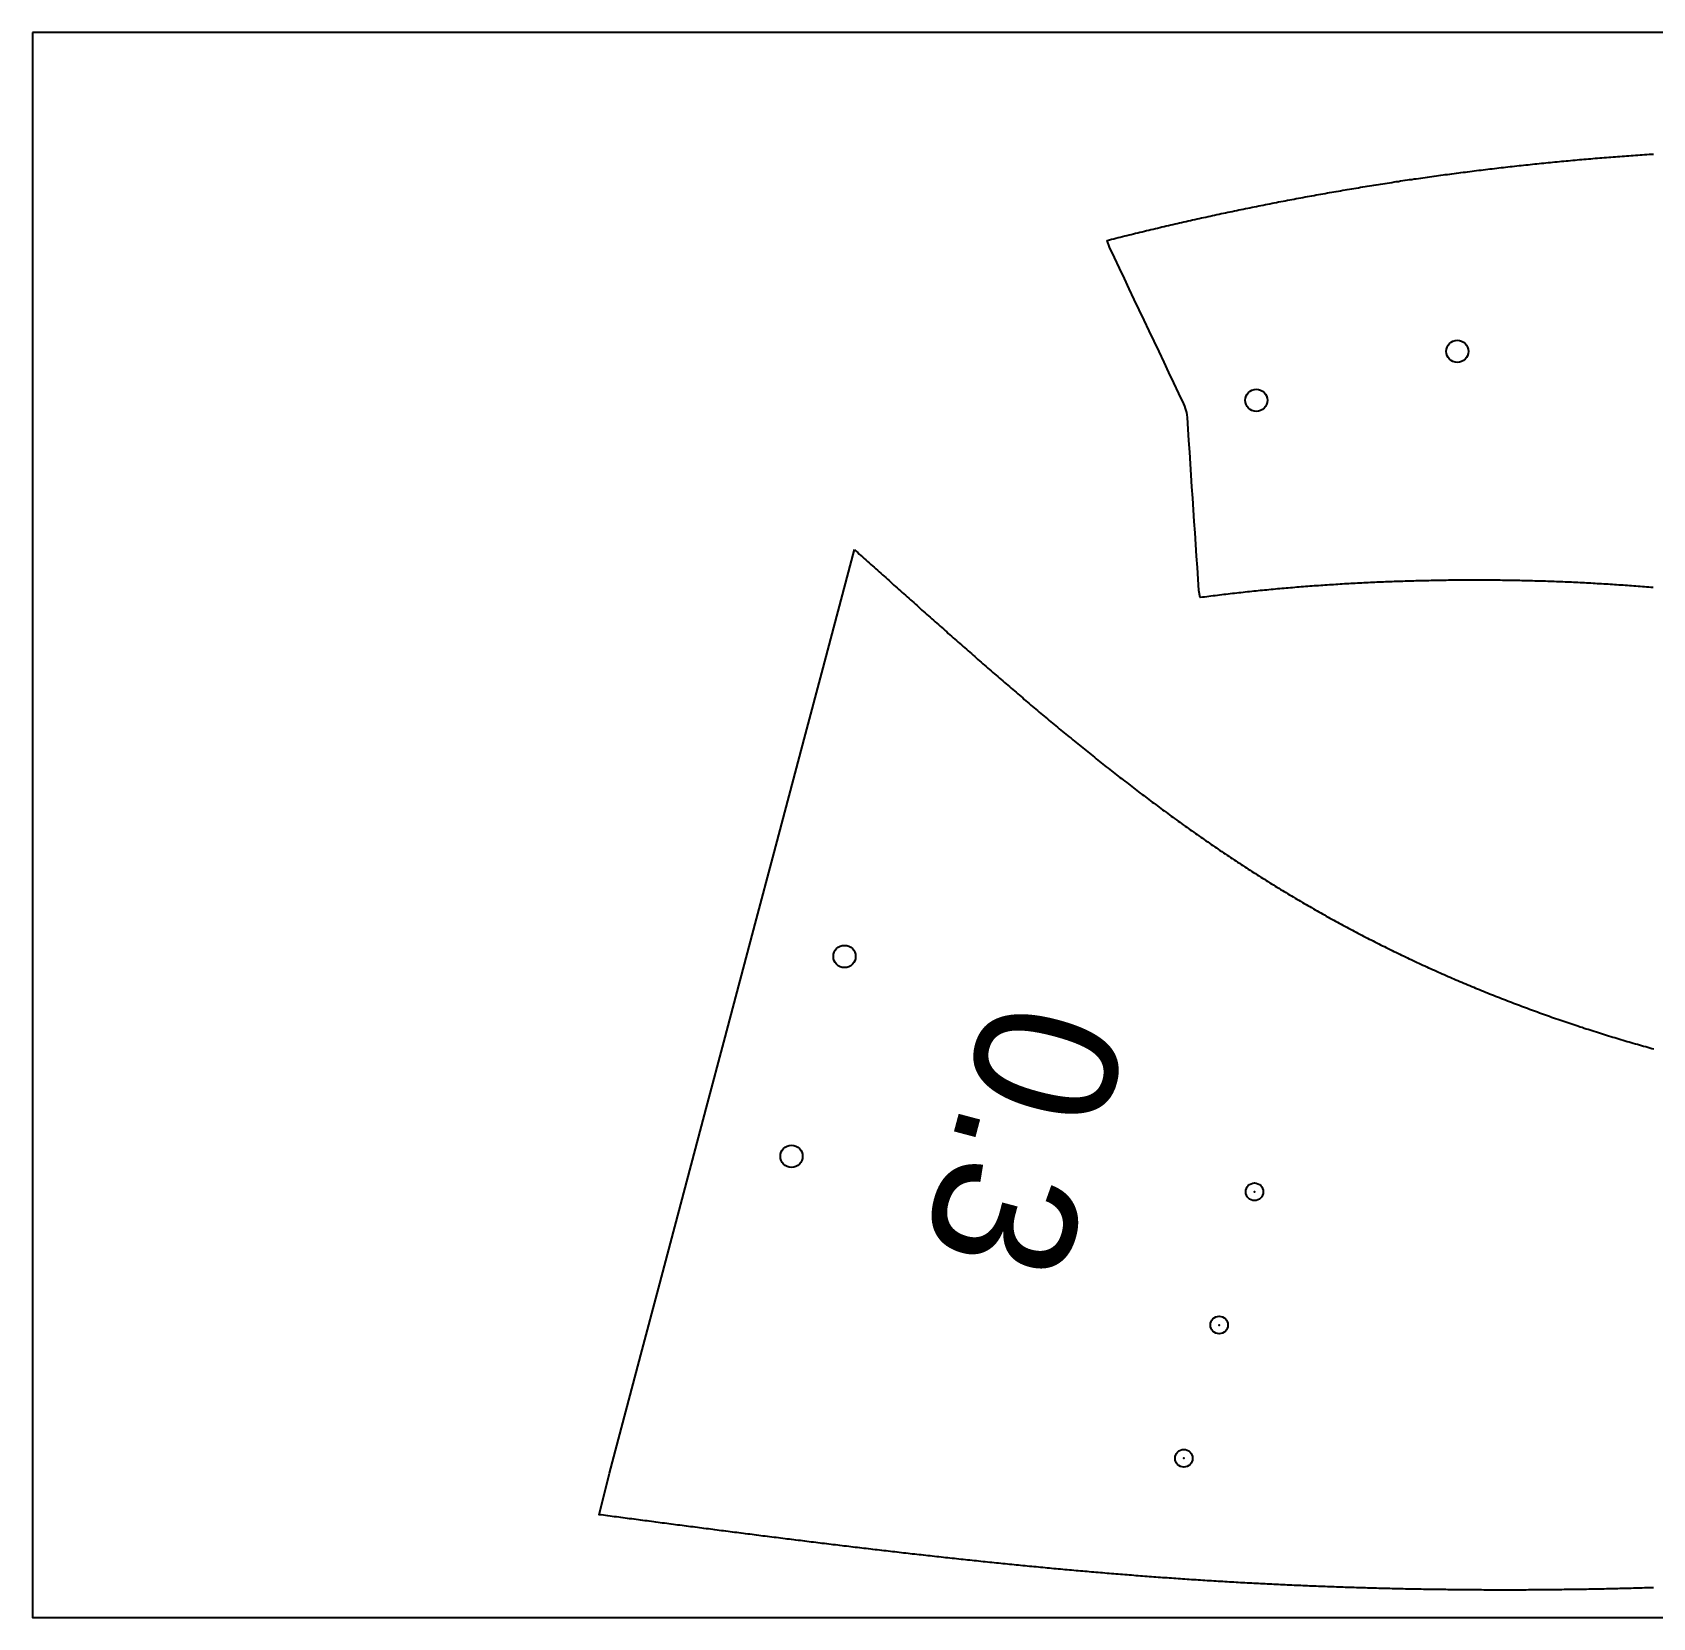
# Model space of a CAD drawing. Extents: x 65 to 369, y 520 to 566.
# Drawn here: x 64.78 to 111.78, y 519.79 to 565.79 of the extents above; entities that cross this region are included whole.
import ezdxf

# ---------------------------------------------------------------- set-up
doc = ezdxf.new("R2010")
doc.units = 0
doc.header["$PDMODE"] = 32
doc.header["$PDSIZE"] = 0.51
doc.layers.get('0').update_dxf_attribs({"linetype": 'CONTINUOUS'})
for name, color, linetype in [('ANNOTATION', 7, 'CONTINUOUS'), ('CUT_SHEET', 1, 'CONTINUOUS'), ('DRILLING', 3, 'CONTINUOUS'), ('ENGRAVE', 4, 'CONTINUOUS')]:
    doc.layers.add(name, color=color, linetype=linetype)
doc.styles.add('TW_CEN_MT', font='txt')

# ---------------------------------------------------------------- blocks, each defined once
blk = doc.blocks.new('*U786')
at = {"layer": 'ENGRAVE'}
blk.add_point((0, 0), dxfattribs=at)
blk = doc.blocks.new('*U787')
at = {"layer": 'ENGRAVE', "color": 0, "linetype": 'BYBLOCK'}
for p in [(0, 0), (4, 0), (8, 0)]:
    blk.add_blockref('*U786', p, dxfattribs=at)
blk = doc.blocks.new('*U1030')
at = {"layer": 'ANNOTATION', "color": 7, "style": 'TW_CEN_MT'}
blk.add_text('0.3', height=4.1481, rotation=255.1478, dxfattribs=at).set_placement((92.572, 537.876))

msp = doc.modelspace()

# ---------------------------------------------------------------- linework, layer by layer
for points in [[(111.797, 549.673, 0), (111.735, 549.678, 0), (111.673, 549.683, 0), (111.61, 549.688, 0), (111.548, 549.693, 0), (111.486, 549.698, 0), (111.424, 549.703, 0), (111.362, 549.708, 0), (111.3, 549.713, 0), (111.237, 549.718, 0), (111.175, 549.722, 0), (111.113, 549.727, 0), (111.051, 549.732, 0), (110.988, 549.736, 0), (110.926, 549.741, 0), (110.864, 549.745, 0), (110.802, 549.749, 0), (110.739, 549.753, 0), (110.677, 549.758, 0), (110.615, 549.762, 0), (110.552, 549.766, 0), (110.49, 549.77, 0), (110.428, 549.774, 0), (110.365, 549.777, 0), (110.303, 549.781, 0), (110.241, 549.785, 0), (110.178, 549.788, 0), (110.116, 549.792, 0), (110.054, 549.795, 0), (109.991, 549.799, 0), (109.929, 549.802, 0), (109.866, 549.806, 0), (109.804, 549.809, 0), (109.742, 549.812, 0), (109.679, 549.815, 0), (109.617, 549.818, 0), (109.554, 549.821, 0), (109.492, 549.824, 0), (109.429, 549.827, 0), (109.367, 549.83, 0), (109.304, 549.832, 0), (109.242, 549.835, 0), (109.179, 549.837, 0), (109.117, 549.84, 0), (109.054, 549.842, 0), (108.992, 549.845, 0), (108.929, 549.847, 0), (108.867, 549.849, 0), (108.804, 549.852, 0), (108.742, 549.854, 0), (108.679, 549.856, 0), (108.616, 549.858, 0), (108.554, 549.86, 0), (108.491, 549.862, 0), (108.429, 549.863, 0), (108.366, 549.865, 0), (108.303, 549.867, 0), (108.241, 549.869, 0), (108.178, 549.87, 0), (108.116, 549.872, 0), (108.053, 549.873, 0), (107.99, 549.874, 0), (107.928, 549.876, 0), (107.865, 549.877, 0), (107.802, 549.878, 0), (107.74, 549.879, 0), (107.677, 549.88, 0), (107.614, 549.881, 0), (107.552, 549.882, 0), (107.489, 549.883, 0), (107.426, 549.884, 0), (107.363, 549.885, 0), (107.301, 549.886, 0), (107.238, 549.886, 0), (107.175, 549.887, 0), (107.113, 549.887, 0), (107.05, 549.888, 0), (106.987, 549.888, 0), (106.924, 549.888, 0), (106.862, 549.889, 0), (106.799, 549.889, 0), (106.736, 549.889, 0), (106.673, 549.889, 0), (106.611, 549.889, 0), (106.548, 549.889, 0), (106.485, 549.889, 0), (106.422, 549.889, 0), (106.36, 549.889, 0), (106.297, 549.888, 0), (106.234, 549.888, 0), (106.171, 549.888, 0), (106.108, 549.887, 0), (106.046, 549.887, 0), (105.983, 549.886, 0), (105.92, 549.885, 0), (105.857, 549.885, 0), (105.795, 549.884, 0), (105.732, 549.883, 0), (105.669, 549.882, 0), (105.606, 549.881, 0), (105.543, 549.88, 0), (105.481, 549.879, 0), (105.418, 549.878, 0), (105.355, 549.877, 0), (105.292, 549.875, 0), (105.229, 549.874, 0), (105.166, 549.873, 0), (105.104, 549.871, 0), (105.041, 549.87, 0), (104.978, 549.868, 0), (104.915, 549.866, 0), (104.852, 549.865, 0), (104.79, 549.863, 0), (104.727, 549.861, 0), (104.664, 549.859, 0), (104.601, 549.857, 0), (104.538, 549.855, 0), (104.476, 549.853, 0), (104.413, 549.851, 0), (104.35, 549.849, 0), (104.287, 549.847, 0), (104.224, 549.844, 0), (104.162, 549.842, 0), (104.099, 549.84, 0), (104.036, 549.837, 0), (103.973, 549.835, 0), (103.91, 549.832, 0), (103.848, 549.829, 0), (103.785, 549.827, 0), (103.722, 549.824, 0), (103.659, 549.821, 0), (103.597, 549.818, 0), (103.534, 549.815, 0), (103.471, 549.812, 0), (103.408, 549.809, 0), (103.346, 549.806, 0), (103.283, 549.803, 0), (103.22, 549.799, 0), (103.157, 549.796, 0), (103.095, 549.793, 0), (103.032, 549.789, 0), (102.969, 549.786, 0), (102.906, 549.782, 0), (102.844, 549.779, 0), (102.781, 549.775, 0), (102.718, 549.771, 0), (102.655, 549.767, 0), (102.593, 549.763, 0), (102.53, 549.759, 0), (102.467, 549.755, 0), (102.405, 549.751, 0), (102.342, 549.747, 0), (102.279, 549.743, 0), (102.217, 549.739, 0), (102.154, 549.734, 0), (102.091, 549.73, 0), (102.029, 549.725, 0), (101.966, 549.721, 0), (101.903, 549.716, 0), (101.841, 549.712, 0), (101.778, 549.707, 0), (101.716, 549.702, 0), (101.653, 549.697, 0), (101.59, 549.692, 0), (101.528, 549.687, 0), (101.465, 549.682, 0), (101.403, 549.677, 0), (101.34, 549.672, 0), (101.278, 549.667, 0), (101.215, 549.661, 0), (101.152, 549.656, 0), (101.09, 549.651, 0), (101.027, 549.645, 0), (100.965, 549.639, 0), (100.902, 549.634, 0), (100.84, 549.628, 0), (100.777, 549.622, 0), (100.715, 549.616, 0), (100.653, 549.61, 0), (100.59, 549.604, 0), (100.528, 549.598, 0), (100.465, 549.592, 0), (100.403, 549.586, 0), (100.34, 549.58, 0), (100.278, 549.573, 0), (100.216, 549.567, 0), (100.153, 549.561, 0), (100.091, 549.554, 0), (100.029, 549.547, 0), (99.9663, 549.541, 0), (99.9039, 549.534, 0), (99.8416, 549.527, 0), (99.7793, 549.52, 0), (99.7171, 549.513, 0), (99.6548, 549.506, 0), (99.5925, 549.499, 0), (99.5303, 549.492, 0), (99.4681, 549.485, 0), (99.4059, 549.478, 0), (99.3437, 549.47, 0), (99.2815, 549.463, 0), (99.2193, 549.455, 0), (99.1571, 549.448, 0), (99.095, 549.44, 0), (99.0328, 549.432, 0), (98.9707, 549.425, 0), (98.9086, 549.417, 0), (98.8465, 549.409, 0), (98.7845, 549.401, 0), (98.7224, 549.393, 0), (98.6604, 549.385, 0), (98.6225, 549.586, 0), (98.6001, 549.921, 0), (98.5776, 550.256, 0), (98.5552, 550.59, 0), (98.5328, 550.925, 0), (98.5103, 551.26, 0), (98.4879, 551.595, 0), (98.4655, 551.93, 0), (98.443, 552.265, 0), (98.4206, 552.599, 0), (98.3981, 552.934, 0), (98.3757, 553.269, 0), (98.3533, 553.604, 0), (98.3308, 553.939, 0), (98.3084, 554.274, 0), (98.286, 554.608, 0), (98.2788, 554.689, 0), (98.2687, 554.752, 0), (98.2546, 554.815, 0), (98.2366, 554.876, 0), (98.2147, 554.936, 0), (98.1837, 555.005, 0), (98.04, 555.309, 0), (97.8962, 555.612, 0), (97.7525, 555.915, 0), (97.6088, 556.218, 0), (97.465, 556.522, 0), (97.3213, 556.825, 0), (97.1776, 557.128, 0), (97.0338, 557.431, 0), (96.8901, 557.735, 0), (96.7464, 558.038, 0), (96.6026, 558.341, 0), (96.4589, 558.644, 0), (96.3151, 558.948, 0), (96.1714, 559.251, 0), (96.0277, 559.554, 0), (95.9608, 559.751, 0), (96.0242, 559.767, 0), (96.0875, 559.783, 0), (96.1509, 559.799, 0), (96.2143, 559.815, 0), (96.2777, 559.831, 0), (96.3412, 559.846, 0), (96.4046, 559.862, 0), (96.468, 559.878, 0), (96.5315, 559.894, 0), (96.5949, 559.909, 0), (96.6584, 559.925, 0), (96.7219, 559.94, 0), (96.7854, 559.956, 0), (96.8489, 559.971, 0), (96.9124, 559.987, 0), (96.9759, 560.002, 0), (97.0395, 560.018, 0), (97.103, 560.033, 0), (97.1666, 560.048, 0), (97.2301, 560.063, 0), (97.2937, 560.078, 0), (97.3573, 560.093, 0), (97.4209, 560.109, 0), (97.4845, 560.124, 0), (97.5481, 560.139, 0), (97.6117, 560.153, 0), (97.6754, 560.168, 0), (97.739, 560.183, 0), (97.8027, 560.198, 0), (97.8664, 560.213, 0), (97.93, 560.227, 0), (97.9937, 560.242, 0), (98.0574, 560.256, 0), (98.1211, 560.271, 0), (98.1848, 560.285, 0), (98.2486, 560.3, 0), (98.3123, 560.314, 0), (98.3761, 560.329, 0), (98.4398, 560.343, 0), (98.5036, 560.357, 0), (98.5674, 560.371, 0), (98.6312, 560.386, 0), (98.695, 560.4, 0), (98.7588, 560.414, 0), (98.8226, 560.428, 0), (98.8864, 560.442, 0), (98.9503, 560.456, 0), (99.0141, 560.47, 0), (99.078, 560.483, 0), (99.1418, 560.497, 0), (99.2057, 560.511, 0), (99.2696, 560.525, 0), (99.3335, 560.538, 0), (99.3974, 560.552, 0), (99.4613, 560.565, 0), (99.5252, 560.579, 0), (99.5892, 560.592, 0), (99.6531, 560.606, 0), (99.7171, 560.619, 0), (99.781, 560.632, 0), (99.845, 560.646, 0), (99.909, 560.659, 0), (99.973, 560.672, 0), (100.037, 560.685, 0), (100.101, 560.698, 0), (100.165, 560.711, 0), (100.229, 560.724, 0), (100.293, 560.737, 0), (100.357, 560.75, 0), (100.421, 560.763, 0), (100.485, 560.776, 0), (100.549, 560.788, 0), (100.613, 560.801, 0), (100.677, 560.814, 0), (100.742, 560.826, 0), (100.806, 560.839, 0), (100.87, 560.851, 0), (100.934, 560.864, 0), (100.998, 560.876, 0), (101.062, 560.888, 0), (101.126, 560.901, 0), (101.191, 560.913, 0), (101.255, 560.925, 0), (101.319, 560.937, 0), (101.383, 560.949, 0), (101.447, 560.961, 0), (101.512, 560.973, 0), (101.576, 560.985, 0), (101.64, 560.997, 0), (101.704, 561.009, 0), (101.768, 561.021, 0), (101.833, 561.033, 0), (101.897, 561.045, 0), (101.961, 561.056, 0), (102.026, 561.068, 0), (102.09, 561.079, 0), (102.154, 561.091, 0), (102.218, 561.102, 0), (102.283, 561.114, 0), (102.347, 561.125, 0), (102.411, 561.137, 0), (102.476, 561.148, 0), (102.54, 561.159, 0), (102.604, 561.17, 0), (102.669, 561.181, 0), (102.733, 561.192, 0), (102.798, 561.203, 0), (102.862, 561.214, 0), (102.926, 561.225, 0), (102.991, 561.236, 0), (103.055, 561.247, 0), (103.12, 561.258, 0), (103.184, 561.269, 0), (103.248, 561.279, 0), (103.313, 561.29, 0), (103.377, 561.301, 0), (103.442, 561.311, 0), (103.506, 561.322, 0), (103.571, 561.332, 0), (103.635, 561.342, 0), (103.7, 561.353, 0), (103.764, 561.363, 0), (103.829, 561.373, 0), (103.893, 561.384, 0), (103.958, 561.394, 0), (104.022, 561.404, 0), (104.087, 561.414, 0), (104.152, 561.424, 0), (104.216, 561.434, 0), (104.281, 561.444, 0), (104.345, 561.454, 0), (104.41, 561.463, 0), (104.474, 561.473, 0), (104.539, 561.483, 0), (104.604, 561.493, 0), (104.668, 561.502, 0), (104.733, 561.512, 0), (104.798, 561.521, 0), (104.862, 561.531, 0), (104.927, 561.54, 0), (104.991, 561.549, 0), (105.056, 561.559, 0), (105.121, 561.568, 0), (105.186, 561.577, 0), (105.25, 561.586, 0), (105.315, 561.595, 0), (105.38, 561.604, 0), (105.444, 561.613, 0), (105.509, 561.622, 0), (105.574, 561.631, 0), (105.638, 561.64, 0), (105.703, 561.649, 0), (105.768, 561.658, 0), (105.833, 561.666, 0), (105.897, 561.675, 0), (105.962, 561.684, 0), (106.027, 561.692, 0), (106.092, 561.701, 0), (106.157, 561.709, 0), (106.221, 561.718, 0), (106.286, 561.726, 0), (106.351, 561.734, 0), (106.416, 561.743, 0), (106.481, 561.751, 0), (106.546, 561.759, 0), (106.61, 561.767, 0), (106.675, 561.775, 0), (106.74, 561.783, 0), (106.805, 561.791, 0), (106.87, 561.799, 0), (106.935, 561.807, 0), (107, 561.815, 0), (107.064, 561.822, 0), (107.129, 561.83, 0), (107.194, 561.838, 0), (107.259, 561.845, 0), (107.324, 561.853, 0), (107.389, 561.86, 0), (107.454, 561.868, 0), (107.519, 561.875, 0), (107.584, 561.882, 0), (107.648, 561.89, 0), (107.713, 561.897, 0), (107.778, 561.904, 0), (107.843, 561.911, 0), (107.908, 561.918, 0), (107.973, 561.926, 0), (108.038, 561.933, 0), (108.103, 561.939, 0), (108.168, 561.946, 0), (108.233, 561.953, 0), (108.298, 561.96, 0), (108.363, 561.967, 0), (108.428, 561.973, 0), (108.493, 561.98, 0), (108.558, 561.987, 0), (108.623, 561.993, 0), (108.687, 562, 0), (108.752, 562.006, 0), (108.817, 562.013, 0), (108.882, 562.019, 0), (108.947, 562.025, 0), (109.012, 562.032, 0), (109.077, 562.038, 0), (109.142, 562.044, 0), (109.207, 562.05, 0), (109.272, 562.056, 0), (109.337, 562.062, 0), (109.402, 562.068, 0), (109.467, 562.074, 0), (109.532, 562.08, 0), (109.597, 562.086, 0), (109.662, 562.092, 0), (109.727, 562.097, 0), (109.792, 562.103, 0), (109.857, 562.109, 0), (109.922, 562.114, 0), (109.987, 562.12, 0), (110.052, 562.125, 0), (110.117, 562.131, 0), (110.182, 562.136, 0), (110.248, 562.141, 0), (110.313, 562.147, 0), (110.378, 562.152, 0), (110.443, 562.157, 0), (110.508, 562.162, 0), (110.573, 562.167, 0), (110.638, 562.173, 0), (110.703, 562.178, 0), (110.768, 562.183, 0), (110.833, 562.188, 0), (110.898, 562.192, 0), (110.963, 562.197, 0), (111.028, 562.202, 0), (111.093, 562.207, 0), (111.158, 562.212, 0), (111.223, 562.216, 0), (111.288, 562.221, 0), (111.353, 562.225, 0), (111.418, 562.23, 0), (111.484, 562.234, 0), (111.549, 562.239, 0), (111.614, 562.243, 0), (111.679, 562.248, 0), (111.744, 562.252, 0), (111.809, 562.256, 0)], [(111.807, 520.653, 0), (111.742, 520.651, 0), (111.678, 520.649, 0), (111.613, 520.647, 0), (111.548, 520.645, 0), (111.483, 520.643, 0), (111.418, 520.641, 0), (111.353, 520.639, 0), (111.289, 520.637, 0), (111.224, 520.636, 0), (111.159, 520.634, 0), (111.094, 520.632, 0), (111.029, 520.63, 0), (110.965, 520.629, 0), (110.9, 520.627, 0), (110.835, 520.625, 0), (110.77, 520.624, 0), (110.705, 520.622, 0), (110.641, 520.621, 0), (110.576, 520.619, 0), (110.511, 520.618, 0), (110.446, 520.617, 0), (110.381, 520.615, 0), (110.317, 520.614, 0), (110.252, 520.612, 0), (110.187, 520.611, 0), (110.122, 520.61, 0), (110.057, 520.609, 0), (109.993, 520.608, 0), (109.928, 520.606, 0), (109.863, 520.605, 0), (109.798, 520.604, 0), (109.733, 520.603, 0), (109.669, 520.602, 0), (109.604, 520.601, 0), (109.539, 520.6, 0), (109.474, 520.599, 0), (109.409, 520.598, 0), (109.345, 520.597, 0), (109.28, 520.596, 0), (109.215, 520.596, 0), (109.15, 520.595, 0), (109.085, 520.594, 0), (109.021, 520.593, 0), (108.956, 520.593, 0), (108.891, 520.592, 0), (108.826, 520.591, 0), (108.762, 520.591, 0), (108.697, 520.59, 0), (108.632, 520.59, 0), (108.567, 520.589, 0), (108.502, 520.589, 0), (108.438, 520.588, 0), (108.373, 520.588, 0), (108.308, 520.587, 0), (108.243, 520.587, 0), (108.178, 520.587, 0), (108.114, 520.586, 0), (108.049, 520.586, 0), (107.984, 520.586, 0), (107.919, 520.585, 0), (107.854, 520.585, 0), (107.79, 520.585, 0), (107.725, 520.585, 0), (107.66, 520.585, 0), (107.595, 520.585, 0), (107.531, 520.585, 0), (107.466, 520.585, 0), (107.401, 520.585, 0), (107.336, 520.585, 0), (107.271, 520.585, 0), (107.207, 520.585, 0), (107.142, 520.585, 0), (107.077, 520.586, 0), (107.012, 520.586, 0), (106.947, 520.586, 0), (106.883, 520.586, 0), (106.818, 520.587, 0), (106.753, 520.587, 0), (106.688, 520.587, 0), (106.624, 520.588, 0), (106.559, 520.588, 0), (106.494, 520.589, 0), (106.429, 520.589, 0), (106.364, 520.59, 0), (106.3, 520.59, 0), (106.235, 520.591, 0), (106.17, 520.591, 0), (106.105, 520.592, 0), (106.041, 520.593, 0), (105.976, 520.593, 0), (105.911, 520.594, 0), (105.846, 520.595, 0), (105.782, 520.596, 0), (105.717, 520.596, 0), (105.652, 520.597, 0), (105.587, 520.598, 0), (105.522, 520.599, 0), (105.458, 520.6, 0), (105.393, 520.601, 0), (105.328, 520.602, 0), (105.263, 520.603, 0), (105.199, 520.604, 0), (105.134, 520.605, 0), (105.069, 520.606, 0), (105.004, 520.608, 0), (104.94, 520.609, 0), (104.875, 520.61, 0), (104.81, 520.611, 0), (104.745, 520.613, 0), (104.681, 520.614, 0), (104.616, 520.615, 0), (104.551, 520.617, 0), (104.486, 520.618, 0), (104.422, 520.619, 0), (104.357, 520.621, 0), (104.292, 520.622, 0), (104.227, 520.624, 0), (104.163, 520.625, 0), (104.098, 520.627, 0), (104.033, 520.629, 0), (103.969, 520.63, 0), (103.904, 520.632, 0), (103.839, 520.634, 0), (103.774, 520.635, 0), (103.71, 520.637, 0), (103.645, 520.639, 0), (103.58, 520.641, 0), (103.515, 520.643, 0), (103.451, 520.645, 0), (103.386, 520.647, 0), (103.321, 520.648, 0), (103.257, 520.65, 0), (103.192, 520.652, 0), (103.127, 520.655, 0), (103.062, 520.657, 0), (102.998, 520.659, 0), (102.933, 520.661, 0), (102.868, 520.663, 0), (102.804, 520.665, 0), (102.739, 520.667, 0), (102.674, 520.67, 0), (102.609, 520.672, 0), (102.545, 520.674, 0), (102.48, 520.677, 0), (102.415, 520.679, 0), (102.351, 520.681, 0), (102.286, 520.684, 0), (102.221, 520.686, 0), (102.157, 520.689, 0), (102.092, 520.691, 0), (102.027, 520.694, 0), (101.962, 520.697, 0), (101.898, 520.699, 0), (101.833, 520.702, 0), (101.768, 520.704, 0), (101.704, 520.707, 0), (101.639, 520.71, 0), (101.574, 520.713, 0), (101.51, 520.716, 0), (101.445, 520.718, 0), (101.38, 520.721, 0), (101.316, 520.724, 0), (101.251, 520.727, 0), (101.186, 520.73, 0), (101.122, 520.733, 0), (101.057, 520.736, 0), (100.992, 520.739, 0), (100.928, 520.742, 0), (100.863, 520.745, 0), (100.798, 520.748, 0), (100.734, 520.752, 0), (100.669, 520.755, 0), (100.604, 520.758, 0), (100.54, 520.761, 0), (100.475, 520.764, 0), (100.411, 520.768, 0), (100.346, 520.771, 0), (100.281, 520.775, 0), (100.217, 520.778, 0), (100.152, 520.781, 0), (100.087, 520.785, 0), (100.023, 520.788, 0), (99.9581, 520.792, 0), (99.8935, 520.795, 0), (99.8289, 520.799, 0), (99.7642, 520.803, 0), (99.6996, 520.806, 0), (99.635, 520.81, 0), (99.5704, 520.814, 0), (99.5058, 520.817, 0), (99.4412, 520.821, 0), (99.3766, 520.825, 0), (99.312, 520.829, 0), (99.2474, 520.833, 0), (99.1828, 520.837, 0), (99.1182, 520.841, 0), (99.0536, 520.845, 0), (98.989, 520.849, 0), (98.9244, 520.853, 0), (98.8598, 520.857, 0), (98.7953, 520.861, 0), (98.7307, 520.865, 0), (98.6661, 520.869, 0), (98.6015, 520.873, 0), (98.537, 520.877, 0), (98.4724, 520.882, 0), (98.4078, 520.886, 0), (98.3433, 520.89, 0), (98.2787, 520.895, 0), (98.2142, 520.899, 0), (98.1496, 520.903, 0), (98.0851, 520.908, 0), (98.0206, 520.912, 0), (97.956, 520.917, 0), (97.8915, 520.921, 0), (97.827, 520.926, 0), (97.7624, 520.93, 0), (97.6979, 520.935, 0), (97.6334, 520.939, 0), (97.5689, 520.944, 0), (97.5044, 520.949, 0), (97.4399, 520.953, 0), (97.3754, 520.958, 0), (97.3109, 520.963, 0), (97.2464, 520.968, 0), (97.1819, 520.973, 0), (97.1174, 520.977, 0), (97.0529, 520.982, 0), (96.9885, 520.987, 0), (96.924, 520.992, 0), (96.8595, 520.997, 0), (96.7951, 521.002, 0), (96.7306, 521.007, 0), (96.6661, 521.012, 0), (96.6017, 521.017, 0), (96.5373, 521.022, 0), (96.4728, 521.027, 0), (96.4084, 521.033, 0), (96.344, 521.038, 0), (96.2795, 521.043, 0), (96.2151, 521.048, 0), (96.1507, 521.053, 0), (96.0863, 521.059, 0), (96.0219, 521.064, 0), (95.9575, 521.069, 0), (95.8931, 521.075, 0), (95.8287, 521.08, 0), (95.7643, 521.086, 0), (95.6999, 521.091, 0), (95.6356, 521.096, 0), (95.5712, 521.102, 0), (95.5068, 521.108, 0), (95.4425, 521.113, 0), (95.3781, 521.119, 0), (95.3138, 521.124, 0), (95.2494, 521.13, 0), (95.1851, 521.135, 0), (95.1208, 521.141, 0), (95.0565, 521.147, 0), (94.9921, 521.153, 0), (94.9278, 521.158, 0), (94.8635, 521.164, 0), (94.7992, 521.17, 0), (94.7349, 521.176, 0), (94.6706, 521.182, 0), (94.6064, 521.187, 0), (94.5421, 521.193, 0), (94.4778, 521.199, 0), (94.4136, 521.205, 0), (94.3493, 521.211, 0), (94.285, 521.217, 0), (94.2208, 521.223, 0), (94.1566, 521.229, 0), (94.0923, 521.235, 0), (94.0281, 521.241, 0), (93.9639, 521.248, 0), (93.8997, 521.254, 0), (93.8355, 521.26, 0), (93.7713, 521.266, 0), (93.7071, 521.272, 0), (93.6429, 521.278, 0), (93.5787, 521.285, 0), (93.5146, 521.291, 0), (93.4504, 521.297, 0), (93.3862, 521.304, 0), (93.3221, 521.31, 0), (93.2579, 521.316, 0), (93.1938, 521.323, 0), (93.1296, 521.329, 0), (93.0655, 521.336, 0), (93.0014, 521.342, 0), (92.9373, 521.348, 0), (92.8732, 521.355, 0), (92.809, 521.361, 0), (92.7449, 521.368, 0), (92.6808, 521.375, 0), (92.6168, 521.381, 0), (92.5527, 521.388, 0), (92.4886, 521.394, 0), (92.4245, 521.401, 0), (92.3604, 521.408, 0), (92.2964, 521.414, 0), (92.2323, 521.421, 0), (92.1682, 521.428, 0), (92.1042, 521.434, 0), (92.0402, 521.441, 0), (91.9761, 521.448, 0), (91.9121, 521.455, 0), (91.848, 521.462, 0), (91.784, 521.468, 0), (91.72, 521.475, 0), (91.656, 521.482, 0), (91.592, 521.489, 0), (91.528, 521.496, 0), (91.464, 521.503, 0), (91.4, 521.51, 0), (91.336, 521.517, 0), (91.272, 521.524, 0), (91.208, 521.531, 0), (91.1441, 521.538, 0), (91.0801, 521.545, 0), (91.0161, 521.552, 0), (90.9522, 521.559, 0), (90.8882, 521.566, 0), (90.8243, 521.573, 0), (90.7604, 521.58, 0), (90.6964, 521.587, 0), (90.6325, 521.594, 0), (90.5686, 521.602, 0), (90.5046, 521.609, 0), (90.4407, 521.616, 0), (90.3768, 521.623, 0), (90.3129, 521.63, 0), (90.249, 521.638, 0), (90.1851, 521.645, 0), (90.1212, 521.652, 0), (90.0573, 521.659, 0), (89.9935, 521.667, 0), (89.9296, 521.674, 0), (89.8657, 521.681, 0), (89.8019, 521.689, 0), (89.738, 521.696, 0), (89.6741, 521.704, 0), (89.6103, 521.711, 0), (89.5464, 521.718, 0), (89.4826, 521.726, 0), (89.4188, 521.733, 0), (89.3549, 521.741, 0), (89.2911, 521.748, 0), (89.2273, 521.756, 0), (89.1635, 521.763, 0), (89.0997, 521.771, 0), (89.0359, 521.778, 0), (88.9721, 521.786, 0), (88.9083, 521.793, 0), (88.8445, 521.801, 0), (88.7807, 521.808, 0), (88.7169, 521.816, 0), (88.6531, 521.824, 0), (88.5893, 521.831, 0), (88.5256, 521.839, 0), (88.4618, 521.847, 0), (88.3981, 521.854, 0), (88.3343, 521.862, 0), (88.2706, 521.87, 0), (88.2068, 521.877, 0), (88.1431, 521.885, 0), (88.0793, 521.893, 0), (88.0156, 521.9, 0), (87.9519, 521.908, 0), (87.8882, 521.916, 0), (87.8244, 521.924, 0), (87.7607, 521.932, 0), (87.697, 521.939, 0), (87.6333, 521.947, 0), (87.5696, 521.955, 0), (87.5059, 521.963, 0), (87.4422, 521.971, 0), (87.3786, 521.978, 0), (87.3149, 521.986, 0), (87.2512, 521.994, 0), (87.1875, 522.002, 0), (87.1239, 522.01, 0), (87.0602, 522.018, 0), (86.9966, 522.026, 0), (86.9329, 522.034, 0), (86.8693, 522.042, 0), (86.8056, 522.049, 0), (86.742, 522.057, 0), (86.6783, 522.065, 0), (86.6147, 522.073, 0), (86.5511, 522.081, 0), (86.4875, 522.089, 0), (86.4239, 522.097, 0), (86.3602, 522.105, 0), (86.2966, 522.113, 0), (86.233, 522.121, 0), (86.1694, 522.129, 0), (86.1058, 522.137, 0), (86.0423, 522.145, 0), (85.9787, 522.153, 0), (85.9151, 522.162, 0), (85.8515, 522.17, 0), (85.7879, 522.178, 0), (85.7244, 522.186, 0), (85.6608, 522.194, 0), (85.5972, 522.202, 0), (85.5337, 522.21, 0), (85.4701, 522.218, 0), (85.4066, 522.226, 0), (85.3431, 522.234, 0), (85.2795, 522.243, 0), (85.216, 522.251, 0), (85.1525, 522.259, 0), (85.0889, 522.267, 0), (85.0254, 522.275, 0), (84.9619, 522.283, 0), (84.8984, 522.291, 0), (84.8349, 522.3, 0), (84.7714, 522.308, 0), (84.7079, 522.316, 0), (84.6444, 522.324, 0), (84.5809, 522.332, 0), (84.5174, 522.341, 0), (84.4539, 522.349, 0), (84.3904, 522.357, 0), (84.327, 522.365, 0), (84.2635, 522.373, 0), (84.2, 522.382, 0), (84.1366, 522.39, 0), (84.0731, 522.398, 0), (84.0096, 522.406, 0), (83.9462, 522.415, 0), (83.8827, 522.423, 0), (83.8193, 522.431, 0), (83.7559, 522.439, 0), (83.6924, 522.448, 0), (83.629, 522.456, 0), (83.5656, 522.464, 0), (83.5021, 522.472, 0), (83.4387, 522.481, 0), (83.3753, 522.489, 0), (83.3119, 522.497, 0), (83.2485, 522.506, 0), (83.1851, 522.514, 0), (83.1217, 522.522, 0), (83.0583, 522.53, 0), (82.9949, 522.539, 0), (82.9315, 522.547, 0), (82.8681, 522.555, 0), (82.8048, 522.564, 0), (82.7414, 522.572, 0), (82.678, 522.58, 0), (82.6146, 522.589, 0), (82.5513, 522.597, 0), (82.4879, 522.605, 0), (82.4246, 522.613, 0), (82.3612, 522.622, 0), (82.2979, 522.63, 0), (82.2345, 522.638, 0), (82.1712, 522.647, 0), (82.1078, 522.655, 0), (82.0445, 522.663, 0), (81.9812, 522.672, 0), (81.9178, 522.68, 0), (81.8545, 522.688, 0), (81.7912, 522.697, 0), (81.7279, 522.705, 0), (81.6646, 522.713, 0), (81.6013, 522.722, 0), (81.538, 522.73, 0), (81.4747, 522.738, 0), (81.4114, 522.747, 0), (81.3481, 522.755, 0), (81.2848, 522.763, 0), (81.2215, 522.772, 0), (81.5208, 523.98, 0), (81.9945, 525.767, 0), (82.4682, 527.553, 0), (82.942, 529.34, 0), (83.4157, 531.126, 0), (83.8894, 532.913, 0), (84.3632, 534.699, 0), (84.8369, 536.486, 0), (85.3106, 538.272, 0), (85.7844, 540.059, 0), (86.2581, 541.845, 0), (86.7318, 543.632, 0), (87.2056, 545.418, 0), (87.6793, 547.205, 0), (88.1531, 548.991, 0), (88.6268, 550.778, 0)], [(88.6268, 550.778, 0), (88.6747, 550.735, 0), (88.7225, 550.692, 0), (88.7704, 550.649, 0), (88.8183, 550.606, 0), (88.8662, 550.563, 0), (88.914, 550.52, 0), (88.9619, 550.477, 0), (89.0098, 550.435, 0), (89.0577, 550.392, 0), (89.1055, 550.349, 0), (89.1534, 550.306, 0), (89.2013, 550.263, 0), (89.2492, 550.22, 0), (89.297, 550.177, 0), (89.3449, 550.135, 0), (89.3927, 550.092, 0), (89.4406, 550.049, 0), (89.4884, 550.006, 0), (89.5363, 549.963, 0), (89.5841, 549.92, 0), (89.6319, 549.878, 0), (89.6797, 549.835, 0), (89.7275, 549.792, 0), (89.7754, 549.749, 0), (89.8232, 549.707, 0), (89.871, 549.664, 0), (89.9188, 549.621, 0), (89.9666, 549.578, 0), (90.0143, 549.536, 0), (90.0621, 549.493, 0), (90.1099, 549.45, 0), (90.1577, 549.408, 0), (90.2055, 549.365, 0), (90.2532, 549.322, 0), (90.301, 549.28, 0), (90.3488, 549.237, 0), (90.3966, 549.194, 0), (90.4443, 549.152, 0), (90.4921, 549.109, 0), (90.5399, 549.067, 0), (90.5876, 549.024, 0), (90.6354, 548.982, 0), (90.6832, 548.939, 0), (90.7309, 548.897, 0), (90.7787, 548.854, 0), (90.8265, 548.812, 0), (90.8742, 548.769, 0), (90.922, 548.727, 0), (90.9698, 548.684, 0), (91.0175, 548.642, 0), (91.0653, 548.6, 0), (91.1131, 548.557, 0), (91.1609, 548.515, 0), (91.2086, 548.473, 0), (91.2564, 548.43, 0), (91.3042, 548.388, 0), (91.352, 548.346, 0), (91.3998, 548.304, 0), (91.4476, 548.261, 0), (91.4954, 548.219, 0), (91.5432, 548.177, 0), (91.591, 548.135, 0), (91.6388, 548.093, 0), (91.6866, 548.051, 0), (91.7344, 548.009, 0), (91.7822, 547.967, 0), (91.8301, 547.925, 0), (91.8779, 547.883, 0), (91.9257, 547.841, 0), (91.9736, 547.799, 0), (92.0214, 547.757, 0), (92.0693, 547.715, 0), (92.1171, 547.673, 0), (92.165, 547.631, 0), (92.2129, 547.589, 0), (92.2607, 547.547, 0), (92.3086, 547.506, 0), (92.3565, 547.464, 0), (92.4044, 547.422, 0), (92.4523, 547.381, 0), (92.5003, 547.339, 0), (92.5482, 547.297, 0), (92.5961, 547.256, 0), (92.6441, 547.214, 0), (92.692, 547.173, 0), (92.74, 547.131, 0), (92.7879, 547.09, 0), (92.8359, 547.048, 0), (92.8839, 547.007, 0), (92.9319, 546.965, 0), (92.9799, 546.924, 0), (93.0279, 546.883, 0), (93.076, 546.842, 0), (93.124, 546.8, 0), (93.172, 546.759, 0), (93.2201, 546.718, 0), (93.2682, 546.677, 0), (93.3163, 546.636, 0), (93.3644, 546.595, 0), (93.4125, 546.554, 0), (93.4606, 546.513, 0), (93.5087, 546.472, 0), (93.5569, 546.431, 0), (93.605, 546.39, 0), (93.6532, 546.349, 0), (93.7014, 546.308, 0), (93.7496, 546.267, 0), (93.7978, 546.227, 0), (93.846, 546.186, 0), (93.8943, 546.145, 0), (93.9425, 546.105, 0), (93.9908, 546.064, 0), (94.0391, 546.024, 0), (94.0873, 545.983, 0), (94.1357, 545.943, 0), (94.184, 545.902, 0), (94.2323, 545.862, 0), (94.2807, 545.821, 0), (94.3291, 545.781, 0), (94.3774, 545.741, 0), (94.4259, 545.701, 0), (94.4743, 545.66, 0), (94.5227, 545.62, 0), (94.5712, 545.58, 0), (94.6196, 545.54, 0), (94.6681, 545.5, 0), (94.7166, 545.46, 0), (94.7652, 545.42, 0), (94.8137, 545.38, 0), (94.8623, 545.341, 0), (94.9108, 545.301, 0), (94.9594, 545.261, 0), (95.0081, 545.221, 0), (95.0567, 545.182, 0), (95.1053, 545.142, 0), (95.154, 545.103, 0), (95.2027, 545.063, 0), (95.2514, 545.024, 0), (95.3002, 544.984, 0), (95.3489, 544.945, 0), (95.3977, 544.906, 0), (95.4465, 544.866, 0), (95.4953, 544.827, 0), (95.5441, 544.788, 0), (95.593, 544.749, 0), (95.6419, 544.71, 0), (95.6908, 544.671, 0), (95.7397, 544.632, 0), (95.7887, 544.593, 0), (95.8376, 544.554, 0), (95.8866, 544.515, 0), (95.9356, 544.476, 0), (95.9847, 544.438, 0), (96.0337, 544.399, 0), (96.0828, 544.361, 0), (96.1319, 544.322, 0), (96.1811, 544.283, 0), (96.2302, 544.245, 0), (96.2794, 544.207, 0), (96.3286, 544.168, 0), (96.3778, 544.13, 0), (96.4271, 544.092, 0), (96.4764, 544.054, 0), (96.5257, 544.016, 0), (96.575, 543.978, 0), (96.6244, 543.94, 0), (96.6737, 543.902, 0), (96.7232, 543.864, 0), (96.7726, 543.826, 0), (96.8221, 543.788, 0), (96.8716, 543.75, 0), (96.9211, 543.713, 0), (96.9706, 543.675, 0), (97.0202, 543.638, 0), (97.0698, 543.6, 0), (97.1194, 543.563, 0), (97.1691, 543.525, 0), (97.2188, 543.488, 0), (97.2685, 543.451, 0), (97.3182, 543.414, 0), (97.368, 543.377, 0), (97.4178, 543.34, 0), (97.4676, 543.303, 0), (97.5175, 543.266, 0), (97.5674, 543.229, 0), (97.6173, 543.192, 0), (97.6673, 543.155, 0), (97.7172, 543.119, 0), (97.7673, 543.082, 0), (97.8173, 543.045, 0), (97.8674, 543.009, 0), (97.9175, 542.973, 0), (97.9676, 542.936, 0), (98.0178, 542.9, 0), (98.068, 542.864, 0), (98.1182, 542.828, 0), (98.1685, 542.792, 0), (98.2188, 542.755, 0), (98.2691, 542.72, 0), (98.3195, 542.684, 0), (98.3699, 542.648, 0), (98.4203, 542.612, 0), (98.4708, 542.576, 0), (98.5213, 542.541, 0), (98.5718, 542.505, 0), (98.6224, 542.47, 0), (98.673, 542.434, 0), (98.7237, 542.399, 0), (98.7743, 542.364, 0), (98.8251, 542.329, 0), (98.8758, 542.293, 0), (98.9266, 542.258, 0), (98.9774, 542.223, 0), (99.0283, 542.189, 0), (99.0791, 542.154, 0), (99.1301, 542.119, 0), (99.181, 542.084, 0), (99.232, 542.05, 0), (99.2831, 542.015, 0), (99.3342, 541.981, 0), (99.3853, 541.946, 0), (99.4364, 541.912, 0), (99.4876, 541.878, 0), (99.5389, 541.844, 0), (99.5901, 541.809, 0), (99.6414, 541.775, 0), (99.6928, 541.741, 0), (99.7442, 541.708, 0), (99.7956, 541.674, 0), (99.847, 541.64, 0), (99.8986, 541.607, 0), (99.9501, 541.573, 0), (100.002, 541.539, 0), (100.053, 541.506, 0), (100.105, 541.473, 0), (100.157, 541.44, 0), (100.208, 541.406, 0), (100.26, 541.373, 0), (100.312, 541.34, 0), (100.364, 541.307, 0), (100.416, 541.274, 0), (100.468, 541.242, 0), (100.52, 541.209, 0), (100.572, 541.176, 0), (100.624, 541.144, 0), (100.676, 541.111, 0), (100.728, 541.079, 0), (100.781, 541.047, 0), (100.833, 541.014, 0), (100.885, 540.982, 0), (100.938, 540.95, 0), (100.99, 540.918, 0), (101.043, 540.886, 0), (101.095, 540.854, 0), (101.148, 540.823, 0), (101.2, 540.791, 0), (101.253, 540.759, 0), (101.306, 540.728, 0), (101.358, 540.696, 0), (101.411, 540.665, 0), (101.464, 540.634, 0), (101.517, 540.603, 0), (101.57, 540.572, 0), (101.623, 540.541, 0), (101.676, 540.51, 0), (101.729, 540.479, 0), (101.782, 540.448, 0), (101.835, 540.417, 0), (101.888, 540.387, 0), (101.942, 540.356, 0), (101.995, 540.325, 0), (102.048, 540.295, 0), (102.102, 540.265, 0), (102.155, 540.235, 0), (102.209, 540.204, 0), (102.262, 540.174, 0), (102.316, 540.144, 0), (102.37, 540.114, 0), (102.423, 540.085, 0), (102.477, 540.055, 0), (102.531, 540.025, 0), (102.585, 539.995, 0), (102.639, 539.966, 0), (102.693, 539.937, 0), (102.747, 539.907, 0), (102.801, 539.878, 0), (102.855, 539.849, 0), (102.909, 539.82, 0), (102.963, 539.791, 0), (103.017, 539.762, 0), (103.072, 539.733, 0), (103.126, 539.704, 0), (103.18, 539.675, 0), (103.235, 539.647, 0), (103.289, 539.618, 0), (103.344, 539.59, 0), (103.399, 539.561, 0), (103.453, 539.533, 0), (103.508, 539.505, 0), (103.563, 539.477, 0), (103.618, 539.449, 0), (103.673, 539.421, 0), (103.728, 539.393, 0), (103.783, 539.365, 0), (103.838, 539.337, 0), (103.893, 539.31, 0), (103.948, 539.282, 0), (104.003, 539.255, 0), (104.058, 539.227, 0), (104.114, 539.2, 0), (104.169, 539.173, 0), (104.224, 539.146, 0), (104.28, 539.118, 0), (104.335, 539.091, 0), (104.391, 539.065, 0), (104.446, 539.038, 0), (104.502, 539.011, 0), (104.558, 538.984, 0), (104.613, 538.958, 0), (104.669, 538.931, 0), (104.725, 538.905, 0), (104.781, 538.878, 0), (104.837, 538.852, 0), (104.893, 538.826, 0), (104.949, 538.8, 0), (105.005, 538.774, 0), (105.061, 538.748, 0), (105.117, 538.722, 0), (105.173, 538.696, 0), (105.229, 538.67, 0), (105.286, 538.645, 0), (105.342, 538.619, 0), (105.398, 538.594, 0), (105.455, 538.568, 0), (105.511, 538.543, 0), (105.568, 538.518, 0), (105.624, 538.493, 0), (105.681, 538.468, 0), (105.737, 538.443, 0), (105.794, 538.418, 0), (105.851, 538.393, 0), (105.908, 538.368, 0), (105.964, 538.344, 0), (106.021, 538.319, 0), (106.078, 538.294, 0), (106.135, 538.27, 0), (106.192, 538.246, 0), (106.249, 538.221, 0), (106.306, 538.197, 0), (106.363, 538.173, 0), (106.42, 538.149, 0), (106.477, 538.125, 0), (106.535, 538.101, 0), (106.592, 538.078, 0), (106.649, 538.054, 0), (106.706, 538.03, 0), (106.764, 538.007, 0), (106.821, 537.983, 0), (106.879, 537.96, 0), (106.936, 537.937, 0), (106.994, 537.913, 0), (107.051, 537.89, 0), (107.109, 537.867, 0), (107.166, 537.844, 0), (107.224, 537.821, 0), (107.282, 537.798, 0), (107.339, 537.776, 0), (107.397, 537.753, 0), (107.455, 537.731, 0), (107.513, 537.708, 0), (107.571, 537.686, 0), (107.629, 537.663, 0), (107.687, 537.641, 0), (107.745, 537.619, 0), (107.803, 537.597, 0), (107.861, 537.575, 0), (107.919, 537.553, 0), (107.977, 537.531, 0), (108.035, 537.509, 0), (108.093, 537.488, 0), (108.152, 537.466, 0), (108.21, 537.445, 0), (108.268, 537.423, 0), (108.326, 537.402, 0), (108.385, 537.381, 0), (108.443, 537.359, 0), (108.502, 537.338, 0), (108.56, 537.317, 0), (108.619, 537.296, 0), (108.677, 537.275, 0), (108.736, 537.255, 0), (108.794, 537.234, 0), (108.853, 537.213, 0), (108.912, 537.193, 0), (108.97, 537.172, 0), (109.029, 537.152, 0), (109.088, 537.132, 0), (109.147, 537.111, 0), (109.205, 537.091, 0), (109.264, 537.071, 0), (109.323, 537.051, 0), (109.382, 537.031, 0), (109.441, 537.012, 0), (109.5, 536.992, 0), (109.559, 536.972, 0), (109.618, 536.953, 0), (109.677, 536.933, 0), (109.736, 536.914, 0), (109.795, 536.894, 0), (109.855, 536.875, 0), (109.914, 536.856, 0), (109.973, 536.837, 0), (110.032, 536.818, 0), (110.091, 536.799, 0), (110.151, 536.78, 0), (110.21, 536.761, 0), (110.269, 536.743, 0), (110.329, 536.724, 0), (110.388, 536.706, 0), (110.448, 536.687, 0), (110.507, 536.669, 0), (110.567, 536.651, 0), (110.626, 536.632, 0), (110.686, 536.614, 0), (110.745, 536.596, 0), (110.805, 536.578, 0), (110.865, 536.561, 0), (110.924, 536.543, 0), (110.984, 536.525, 0), (111.044, 536.507, 0), (111.103, 536.49, 0), (111.163, 536.472, 0), (111.223, 536.455, 0), (111.283, 536.438, 0), (111.343, 536.421, 0), (111.402, 536.404, 0), (111.462, 536.386, 0), (111.522, 536.369, 0), (111.582, 536.353, 0), (111.642, 536.336, 0), (111.702, 536.319, 0), (111.762, 536.302, 0), (111.822, 536.286, 0)]]:
    msp.add_polyline3d(points)
at = {"layer": 'CUT_SHEET'}
msp.add_lwpolyline([(64.7823, 565.7852), (64.7823, 519.7852), (158.7823, 519.7852), (158.7823, 565.7852)], close=True, dxfattribs=at)
at = {"layer": 'DRILLING'}
for centre in [(106.1166, 556.5281), (100.2868, 555.109), (88.341, 538.9707), (86.803, 533.1712)]:
    msp.add_circle(centre, 0.3225, dxfattribs=at)

# ---------------------------------------------------------------- block references
msp.add_blockref('*U1030', (0, 0))
at = {"layer": 'ENGRAVE', "xscale": -1, "rotation": 255.1478239376268}
msp.add_blockref('*U787', (98.1842, 524.4092), dxfattribs=at)

doc.saveas('drawing.dxf')
